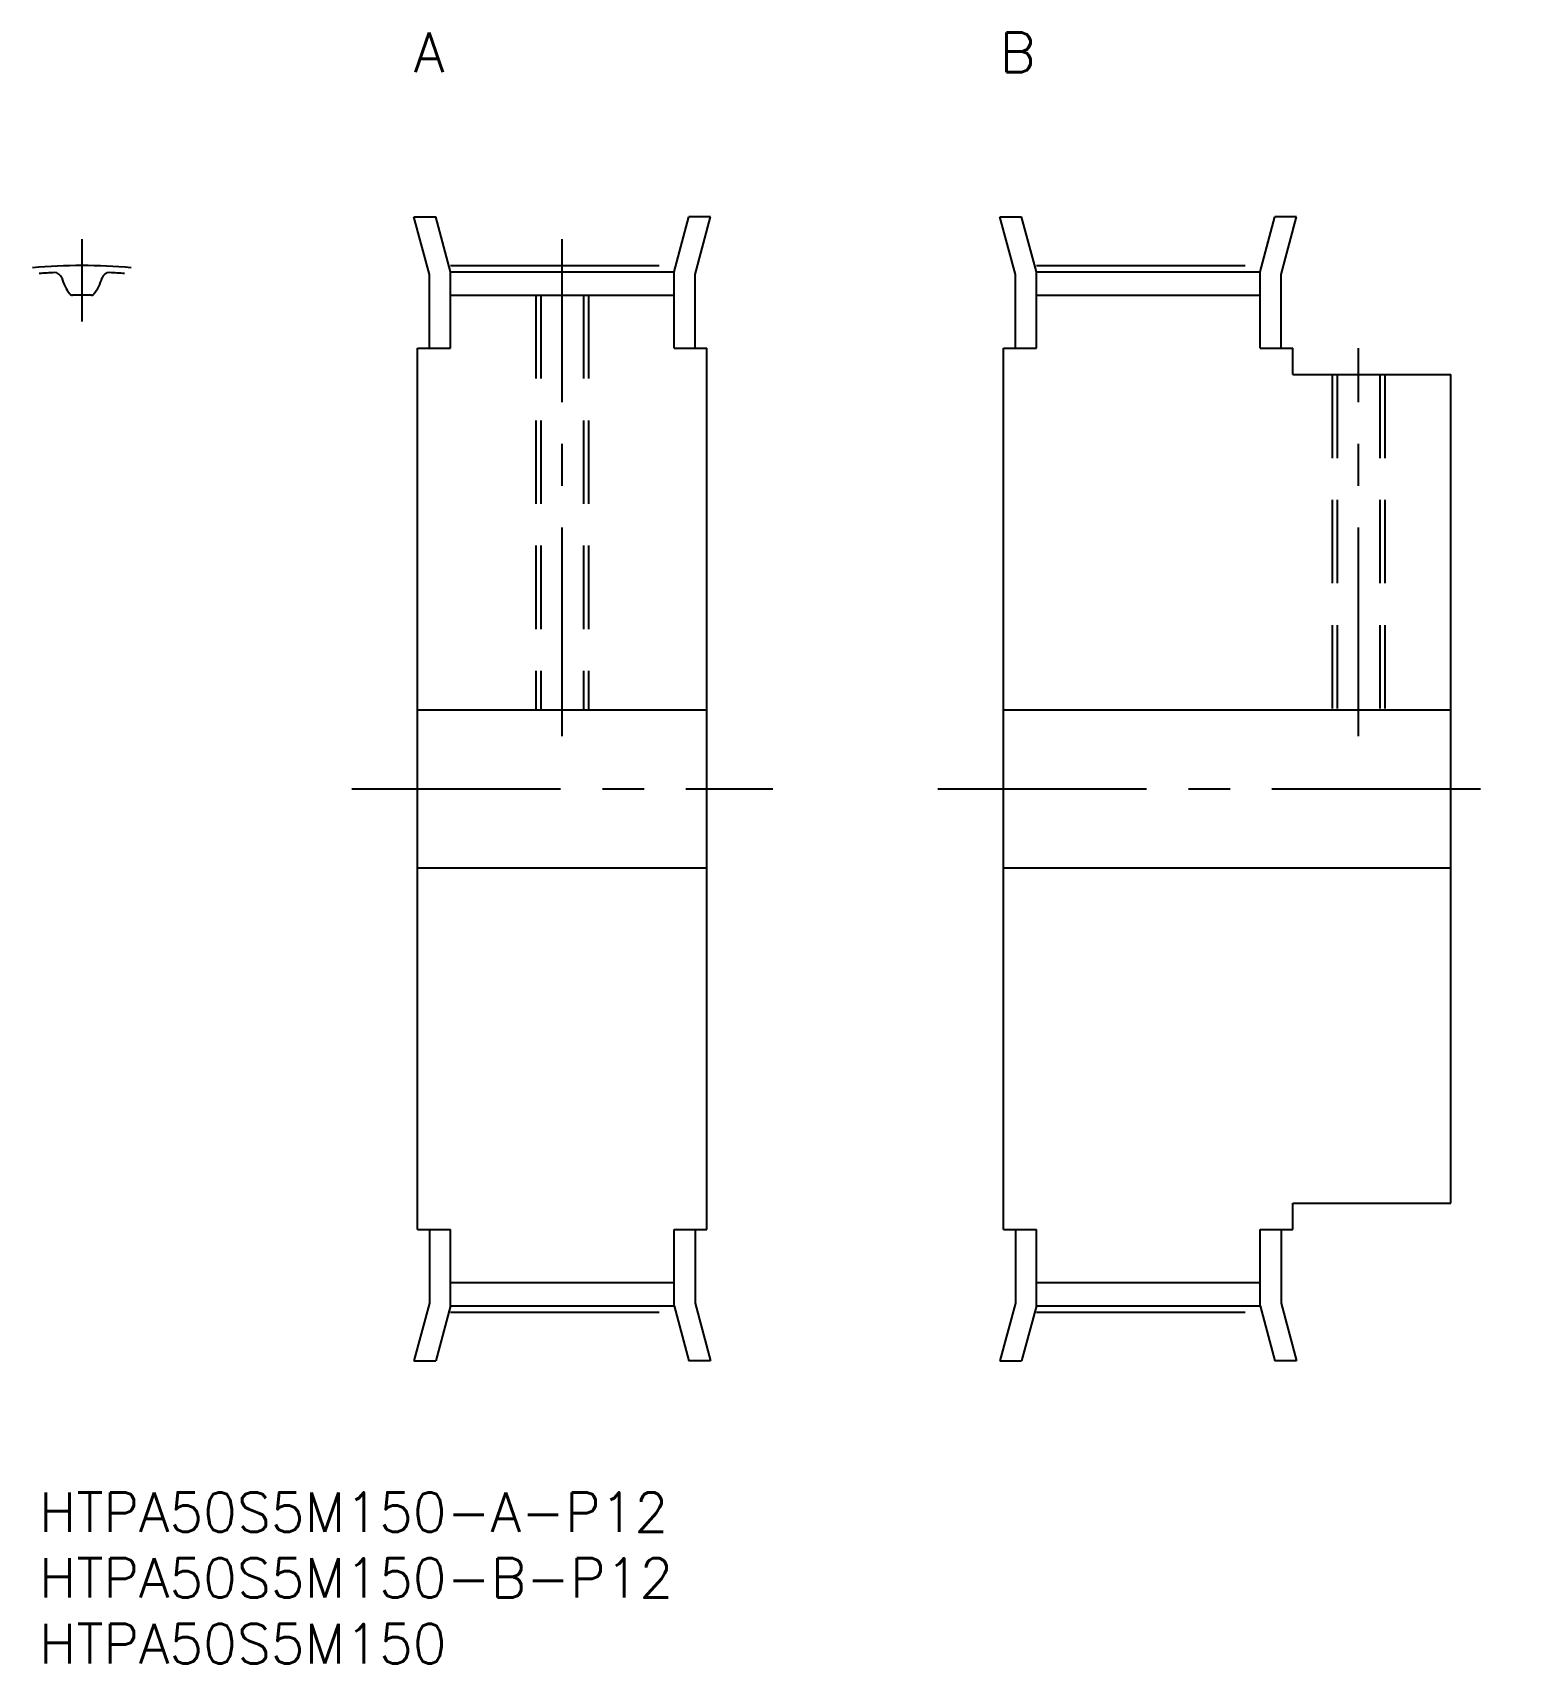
# Model space of a CAD drawing. Extents: x 0 to 112, y -13 to 111.
import ezdxf

# ---------------------------------------------------------------- set-up
doc = ezdxf.new("R2010")
doc.units = 0
doc.header["$LTSCALE"] = 0.5
doc.linetypes.add('CENTER', pattern=[50.8, 31.75, -6.35, 6.35, -6.35])
doc.linetypes.add('DASHED', pattern=[19.05, 12.7, -6.35])
for name, color, linetype in [('MSM_CENTER', 1, 'CENTER'), ('MSM_CONTINUOUS', 7, 'CONTINUOUS'), ('MSM_DASHED', 4, 'DASHED'), ('MSM_PART_NUMBER', 7, 'CONTINUOUS')]:
    doc.layers.add(name, color=color, linetype=linetype)
doc.styles.get("Standard").update_dxf_attribs({"font": 'txt.shx', "height": 3, "bigfont": 'bigfont.shx'})

# ---------------------------------------------------------------- blocks, each defined once
blk = doc.blocks.new('*U3')
at = {"layer": 'MSM_PART_NUMBER'}
blk.add_text('HTPA50S5M150-A-P12', height=3, dxfattribs=at).set_placement((0, -3))
blk = doc.blocks.new('*U4')
at = {"layer": 'MSM_PART_NUMBER'}
blk.add_text('HTPA50S5M150-B-P12', height=3, dxfattribs=at).set_placement((0, -8))
blk = doc.blocks.new('*U5')
at = {"layer": 'MSM_PART_NUMBER'}
blk.add_text('HTPA50S5M150', height=3, dxfattribs=at).set_placement((0, -13))
blk = doc.blocks.new('*U6')
at = {"layer": 'MSM_PART_NUMBER'}
blk.add_text('A', height=3, dxfattribs=at).set_placement((28.5, 108))
blk = doc.blocks.new('*U7')
at = {"layer": 'MSM_PART_NUMBER'}
blk.add_text('B', height=3, dxfattribs=at).set_placement((73.06, 108))

msp = doc.modelspace()

# ---------------------------------------------------------------- linework, layer by layer
at = {"layer": 'MSM_CENTER'}
for p, q in [((3.25, 95.29), (3.25, 89.04)), ((39.78, 57.5), (39.78, 95.29)), ((31.28, 93.29), (48.28, 93.29)), ((75.84, 93.29), (92.84, 93.29)), ((100.34, 57.5), (100.34, 87)), ((23.78, 53.5), (55.78, 53.5)), ((68.34, 53.5), (112.34, 53.5)), ((31.28, 13.71), (48.28, 13.71)), ((75.84, 13.71), (92.84, 13.71))]:
    msp.add_line(p, q, dxfattribs=at)
msp.add_arc((3.25, 53.5), 39.79, 84.5921, 95.4079, dxfattribs=at)
at = {"layer": 'MSM_CONTINUOUS'}
for p, q in [((29.68, 92.6), (28.5, 97)), ((28.5, 97), (30.16, 97)), ((31.28, 92.81), (30.16, 97)), ((48.28, 92.81), (49.4, 97)), ((51.06, 97), (49.4, 97)), ((49.88, 92.6), (51.06, 97)), ((74.24, 92.6), (73.06, 97)), ((73.06, 97), (74.71, 97)), ((75.84, 92.81), (74.71, 97)), ((92.84, 92.81), (93.96, 97)), ((95.62, 97), (93.96, 97)), ((94.44, 92.6), (95.62, 97)), ((29.68, 87), (29.68, 92.6)), ((31.28, 92.81), (48.28, 92.81)), ((31.28, 87), (31.28, 92.81)), ((48.28, 87), (48.28, 92.81)), ((49.88, 87), (49.88, 92.6)), ((74.24, 87), (74.24, 92.6)), ((75.84, 92.81), (92.84, 92.81)), ((75.84, 87), (75.84, 92.81)), ((92.84, 87), (92.84, 92.81)), ((94.44, 87), (94.44, 92.6)), ((31.28, 91.04), (48.28, 91.04)), ((75.84, 91.04), (92.84, 91.04)), ((28.78, 20), (28.78, 87)), ((28.78, 87), (31.28, 87)), ((48.28, 87), (50.78, 87)), ((50.78, 20), (50.78, 87)), ((73.34, 20), (73.34, 87)), ((73.34, 87), (75.84, 87)), ((92.84, 87), (95.34, 87)), ((95.34, 85), (95.34, 87)), ((95.34, 85), (107.34, 85)), ((107.34, 22), (107.34, 85)), ((28.78, 59.5), (50.78, 59.5)), ((73.34, 59.5), (107.34, 59.5)), ((28.78, 47.5), (50.78, 47.5)), ((73.34, 47.5), (107.34, 47.5)), ((95.34, 22), (107.34, 22)), ((95.34, 20), (95.34, 22)), ((28.78, 20), (31.28, 20)), ((29.68, 20), (29.68, 14.4)), ((31.28, 14.19), (31.28, 20)), ((48.28, 14.19), (48.28, 20)), ((48.28, 20), (50.78, 20)), ((49.88, 20), (49.88, 14.4)), ((73.34, 20), (75.84, 20)), ((74.24, 20), (74.24, 14.4)), ((75.84, 14.19), (75.84, 20)), ((92.84, 14.19), (92.84, 20)), ((92.84, 20), (95.34, 20)), ((94.44, 20), (94.44, 14.4)), ((31.28, 15.96), (48.28, 15.96)), ((75.84, 15.96), (92.84, 15.96)), ((29.68, 14.4), (28.5, 10)), ((31.28, 14.19), (30.16, 10)), ((31.28, 14.19), (48.28, 14.19)), ((48.28, 14.19), (49.4, 10)), ((49.88, 14.4), (51.06, 10)), ((74.24, 14.4), (73.06, 10)), ((75.84, 14.19), (74.71, 10)), ((75.84, 14.19), (92.84, 14.19)), ((92.84, 14.19), (93.96, 10)), ((94.44, 14.4), (95.62, 10)), ((28.5, 10), (30.16, 10)), ((51.06, 10), (49.4, 10)), ((73.06, 10), (74.71, 10)), ((95.62, 10), (93.96, 10))]:
    msp.add_line(p, q, dxfattribs=at)
for centre, radius, start, end in [((3.25, 53.5), 39.31, 93.0623, 94.7424), ((1.18, 92.2), 0.55, 14.9436, 93.0623), ((4.88, 93.19), 3.27, 194.9436, 219.1027), ((1.62, 93.19), 3.27, 320.8973, 345.0564), ((5.32, 92.2), 0.55, 86.9377, 165.0564), ((3.25, 53.5), 39.31, 85.2576, 86.9377), ((2.53, 91.28), 0.25, 219.1027, 271.0954), ((3.25, 53.5), 37.54, 88.9046, 91.0954), ((3.97, 91.28), 0.25, 268.9046, 320.8973)]:
    msp.add_arc(centre, radius, start, end, dxfattribs=at)
at = {"layer": 'MSM_DASHED'}
for p, q in [((37.78, 91.04), (37.78, 59.5)), ((38.16, 91.04), (38.16, 59.5)), ((41.4, 91.04), (41.4, 59.5)), ((41.78, 91.04), (41.78, 59.5)), ((98.34, 85), (98.34, 59.5)), ((98.72, 85), (98.72, 59.5)), ((101.96, 85), (101.96, 59.5)), ((102.34, 85), (102.34, 59.5))]:
    msp.add_line(p, q, dxfattribs=at)

# ---------------------------------------------------------------- block references
at = {"layer": 'MSM_CONTINUOUS'}
for name in ['*U6', '*U7', '*U3', '*U4', '*U5']:
    msp.add_blockref(name, (0, 0), dxfattribs=at)

doc.saveas('drawing.dxf')
